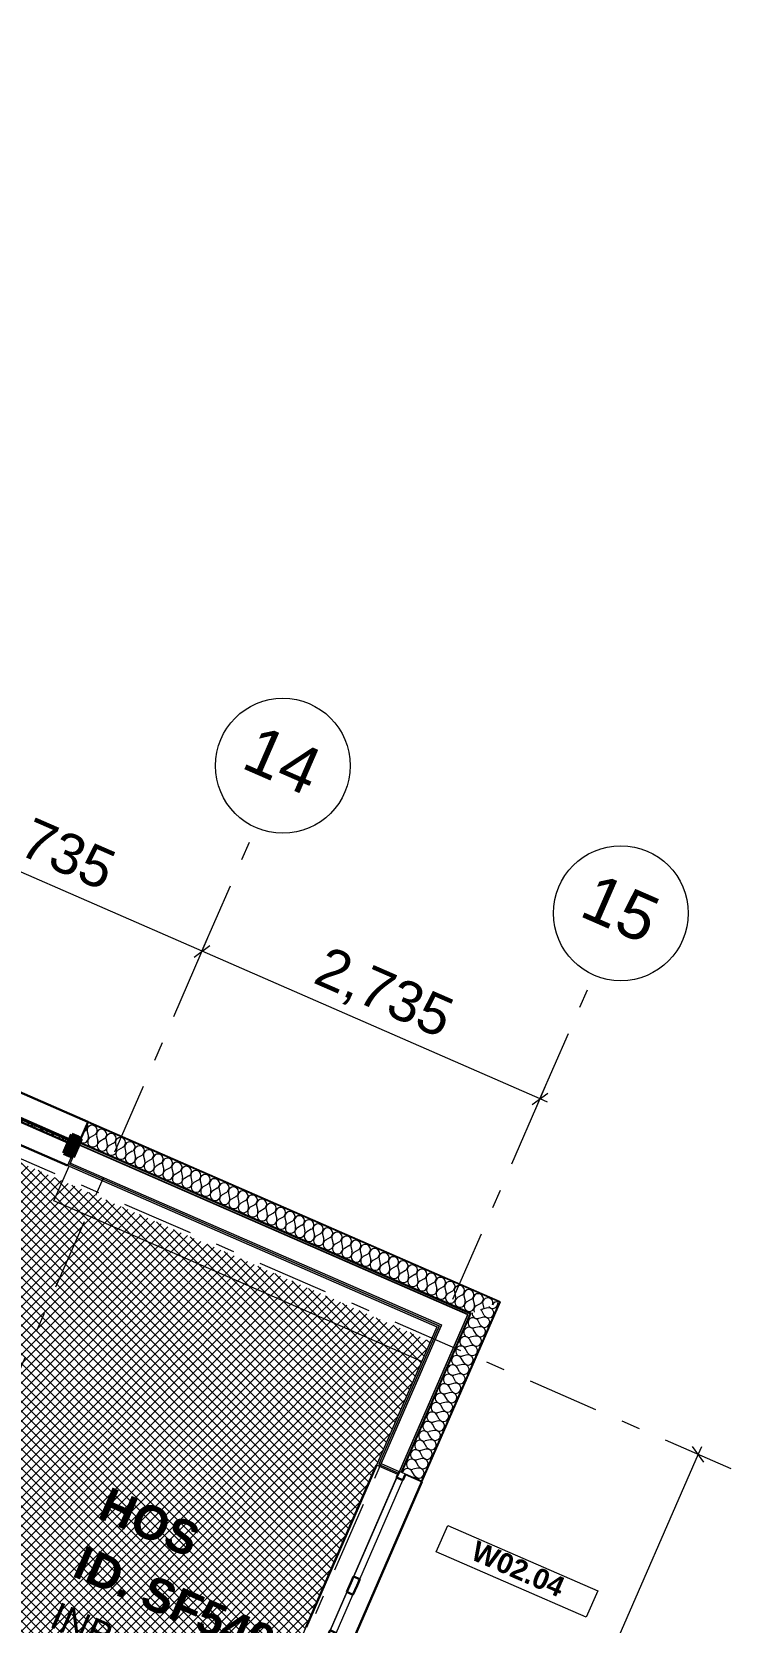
# Model space of a CAD drawing. Header units: millimetres. Extents: x -37281 to 954596, y -59787 to 956680.
# Drawn here: x 935619 to 940770, y -8810 to 2975 of the extents above; entities that cross this region are included whole.
import ezdxf
from ezdxf.enums import TextEntityAlignment as Align

# ---------------------------------------------------------------- set-up
doc = ezdxf.new("R2010")
doc.units = ezdxf.units.MM
doc.header["$MEASUREMENT"] = 0
doc.linetypes.add('Double Dashed', pattern=[1093.611073, 529.166651, -211.666656, 141.111112, -211.666656])
for name, color, linetype in [('A-15-MG_Structural_Grid', 7, 'Continuous'), ('New_A-15-MG_Structural_Grid', 7, 'Continuous'), ('New_A-25-M_Curtain_Wall', 7, 'Continuous'), ('New_A-25-M_Wall_Ext', 7, 'Continuous'), ('New_A-35-M_FFE-Zone', 7, 'Continuous'), ('New_A-95-D_Dim_Grid.Dim', 7, 'Continuous'), ('New_ArchiCAD Windows', 7, 'Continuous')]:
    doc.layers.add(name, color=color, linetype=linetype)
for name, color, linetype, lineweight, true_color in [('A-15-MG_Structural_Grid_Pen_No__163', 7, 'Continuous', 0, 0x750077), ('A-25-M_Wall_Int_Pen_No__102', 7, 'Continuous', 15, 0xcccccc), ('New_A-25-M_Curtain_Wall_Pen_No__144', 7, 'Continuous', 0, 0xc8c8c8), ('New_A-25-M_Curtain_Wall_Pen_No__165', 7, 'Continuous', 0, 0x006060), ('New_A-25-M_Curtain_Wall_Pen_No__27', 7, 'Continuous', 50, 0x2a2a2a), ('New_A-25-M_Curtain_Wall_Pen_No__43', 7, 'Continuous', 30, 0x444444), ('New_A-25-M_Wall_Ext_Pen_No__107', 7, 'Continuous', 15, 0xa6a6a6), ('New_A-25-M_Wall_Ext_Pen_No__147', 7, 'Continuous', 0, 0x606060), ('New_A-35-M_FFE-Zone_Pen_No__74', 7, 'Continuous', 20, 0x606060), ('New_A-95-M-SFS_Edge_Pen_No__252', 7, 'Continuous', 13, 0xe8e8e8), ('New_ArchiCAD Windows_Pen_No__23', 7, 'Continuous', 30, 0x2a2a2a), ('New_ArchiCAD Windows_Pen_No__43', 7, 'Continuous', 30, 0x444444)]:
    doc.layers.add(name, color=color, linetype=linetype, lineweight=lineweight, true_color=true_color)
for name, color, linetype, lineweight in [('New_A-15-MG_Structural_Grid_Pen_No__4', 7, 'Continuous', 20), ('New_A-25-M_Curtain_Wall_Pen_No__1', 7, 'Continuous', 13), ('New_A-25-M_Wall_Ext_Pen_No__1', 7, 'Continuous', 13), ('New_A-95-D_Dim_Grid.Dim_Pen_No__4', 7, 'Continuous', 20), ('New_A-95-P_Text_1_50_GA_Pen_No__1', 7, 'Continuous', 13), ('New_ArchiCAD Windows_Pen_No__1', 7, 'Continuous', 13), ('New_ArchiCAD Windows_Pen_No__83', 8, 'Continuous', 20), ('New_ArchiCAD Zone Stamps_Pen_No__9', 7, 'Continuous', 13)]:
    doc.layers.add(name, color=color, linetype=linetype, lineweight=lineweight)
doc.styles.add('GENERATED_STYLE_1', font='')
doc.styles.add('GENERATED_STYLE_2', font='')
doc.styles.add('GENERATED_STYLE_3', font='')
doc.styles.add('GENERATED_STYLE_4', font='')
doc.styles.get('GENERATED_STYLE_1').set_extended_font_data('Swis721 BT', bold=True)
doc.styles.get('GENERATED_STYLE_2').set_extended_font_data('Arial', bold=True)
doc.styles.get('GENERATED_STYLE_3').set_extended_font_data('Arial')
doc.styles.get('GENERATED_STYLE_4').set_extended_font_data('Swis721 BT')
doc.dimstyles.new('GENERATED_STYLE__4', dxfattribs={"dimtxt": 300, "dimasz": 95, "dimexe": 0.18, "dimexo": 0, "dimgap": 0.09, "dimtad": 1, "dimdec": 0, "dimzin": 0, "dimdsep": 46, "dimtxsty": 'GENERATED_STYLE_4', "dimblk": 'ARROWHEAD_2', "dimblk1": 'ARROWHEAD_2', "dimblk2": 'ARROWHEAD_2', "dimcen": 0.09, "dimclrd": 7, "dimclre": 7, "dimclrt": 7, "dimadec": 0, "dimazin": 0, "dimtfac": 1, "dimtdec": 4, "dimtmove": 0, "dimatfit": 3, "dimfxl": 1, "dimtolj": 1, "dimtzin": 0, "dimarcsym": 0})
pattern_1 = [(0, (864302.5, 0), (0, 173.2051), [0, -100]), (0, (864352.5, 86.6), (0, 173.2051), [0, -100])]

# ---------------------------------------------------------------- blocks, each defined once
blk = doc.blocks.new('HOS_INB 2218_41_1', base_point=(936597, -9173))
at = {"layer": 'New_A-35-M_FFE-Zone_Pen_No__74', "linetype": 'Continuous'}
for p, q in [((935076, -5074), (933497, -8697)), ((935896, -5431), (935076, -5074)), ((935784, -5688), (935896, -5431)), ((938512, -6878), (935784, -5688)), ((937044, -10244), (938512, -6878)), ((933497, -8697), (937044, -10244))]:
    blk.add_line(p, q, dxfattribs=at)
at = {"layer": 'New_ArchiCAD Zone Stamps_Pen_No__9'}
for tag, height, style, p in [('ROOM_NAME', 250, 'GENERATED_STYLE_2', (936197, -7803)), ('zoneNameLine2', 250, 'GENERATED_STYLE_2', (936009, -8235)), ('ROOM_NUMBER', 200, 'GENERATED_STYLE_3', (935820, -8655)), ('measuredAreaCode', 200, 'GENERATED_STYLE_3', (935663, -9016)), ('DUMMY_649', 200, 'GENERATED_STYLE_3', (935971, -9150)), ('DUMMY_650', 200, 'GENERATED_STYLE_3', (936460, -9363)), ('DUMMY_651', 133, 'GENERATED_STYLE_3', (936739, -9470))]:
    blk.add_attdef(tag, text='', height=height, rotation=336.4404, dxfattribs=dict(at, style=style)).set_placement(p, align=Align.TOP_LEFT)
blk = doc.blocks.new('Curtain Wall_26_1', base_point=(864302, 0))
at = {"layer": 'New_A-25-M_Curtain_Wall', "linetype": 'Continuous', "lineweight": 0, "true_color": 0x000000}
h = blk.add_hatch(dxfattribs=at)
h.set_pattern_fill('Batt_Insulation_0001', color=178, style=0, pattern_type=2)
h.set_pattern_definition([(60, (864302.5, 0), (-43.30127, 25), []), (120, (864302.5, 0), (43.30127, 25), [])])
h.paths.add_polyline_path([(935060, -4865), (935049, -4891), (935891, -5258), (935902, -5232)])
at = {"layer": 'New_A-25-M_Curtain_Wall_Pen_No__144', "linetype": 'Continuous'}
for points in [[(934120, -4413), (934059, -4552), (934105, -4572), (934165, -4433)], [(934188, -4443), (934143, -4423), (934082, -4562), (934128, -4582)], [(935076, -4830), (935030, -4810), (934970, -4948), (935015, -4968)], [(935963, -5217), (935917, -5197), (935857, -5335), (935903, -5355)], [(935985, -5227), (935939, -5207), (935879, -5345), (935925, -5365)]]:
    blk.add_hatch(color=256, dxfattribs=at).paths.add_polyline_path(points)
at = {"layer": 'New_A-25-M_Curtain_Wall_Pen_No__165', "linetype": 'Continuous', "lineweight": 0, "true_color": 0x001818}
for points in [[(934158, -4462), (934126, -4448), (934118, -4466), (934150, -4480)], [(935046, -4849), (934149, -4458), (934141, -4476), (935038, -4867)], [(935955, -5245), (935924, -5232), (935916, -5250), (935947, -5263)]]:
    blk.add_hatch(color=168, dxfattribs=at).paths.add_polyline_path(points)
at = {"layer": 'New_A-25-M_Curtain_Wall_Pen_No__1', "linetype": 'Continuous'}
for p, q in [((934126, -4448), (934118, -4466)), ((934118, -4466), (934150, -4480)), ((934158, -4462), (934126, -4448)), ((934149, -4458), (934141, -4476)), ((934141, -4476), (935038, -4867)), ((935046, -4849), (934149, -4458)), ((934150, -4480), (934158, -4462)), ((935038, -4867), (935046, -4849)), ((935924, -5232), (935916, -5250)), ((935916, -5250), (935947, -5263)), ((935955, -5245), (935924, -5232)), ((935947, -5263), (935955, -5245))]:
    blk.add_line(p, q, dxfattribs=at)
at = {"layer": 'New_A-25-M_Curtain_Wall_Pen_No__27', "linetype": 'Continuous'}
for p, q in [((934120, -4413), (934059, -4552)), ((934143, -4423), (934082, -4562)), ((934105, -4572), (934165, -4433)), ((934165, -4433), (934120, -4413)), ((934128, -4582), (934188, -4443)), ((934188, -4443), (934143, -4423)), ((934059, -4552), (934105, -4572)), ((934082, -4562), (934128, -4582)), ((935030, -4810), (934970, -4948)), ((935015, -4968), (935076, -4830)), ((935076, -4830), (935030, -4810)), ((934970, -4948), (935015, -4968)), ((935917, -5197), (935857, -5335)), ((935939, -5207), (935879, -5345)), ((935903, -5355), (935963, -5217)), ((935963, -5217), (935917, -5197)), ((935925, -5365), (935985, -5227)), ((935985, -5227), (935939, -5207)), ((935857, -5335), (935903, -5355)), ((935879, -5345), (935925, -5365))]:
    blk.add_line(p, q, dxfattribs=at)
at = {"layer": 'New_A-25-M_Curtain_Wall_Pen_No__43', "linetype": 'Continuous'}
for p, q in [((935049, -4891), (935891, -5258)), ((935902, -5232), (935060, -4865))]:
    blk.add_line(p, q, dxfattribs=at)
blk = doc.blocks.new('*X726', base_point=(864302, 0))
at = {"layer": 'New_A-25-M_Wall_Ext_Pen_No__107', "linetype": 'Continuous'}
for p, q in [((936016, -5168), (936008, -5173)), ((936030, -5175), (936039, -5212)), ((936086, -5199), (936053, -5218)), ((936100, -5205), (936109, -5242)), ((936156, -5229), (936123, -5248)), ((936170, -5235), (936179, -5273)), ((936226, -5260), (936193, -5279)), ((936240, -5266), (936249, -5303)), ((936296, -5290), (936262, -5309)), ((936310, -5296), (936318, -5333)), ((936365, -5321), (936332, -5340)), ((936379, -5327), (936388, -5364)), ((936435, -5351), (936402, -5370)), ((936449, -5357), (936458, -5394)), ((936505, -5382), (936472, -5400)), ((936519, -5388), (936528, -5425)), ((936575, -5412), (936542, -5431)), ((936589, -5418), (936598, -5455)), ((936645, -5443), (936612, -5461)), ((936659, -5449), (936668, -5486)), ((936715, -5473), (936682, -5492)), ((936729, -5479), (936737, -5516)), ((936785, -5503), (936751, -5522)), ((936798, -5510), (936807, -5547)), ((936854, -5534), (936821, -5553)), ((936868, -5540), (936877, -5577)), ((936924, -5564), (936891, -5583)), ((936938, -5570), (936947, -5608)), ((936994, -5595), (936961, -5614)), ((937008, -5601), (937017, -5638)), ((937064, -5625), (937031, -5644)), ((937078, -5631), (937087, -5668)), ((937134, -5656), (937101, -5675)), ((937148, -5662), (937156, -5699)), ((937204, -5686), (937170, -5705)), ((937218, -5692), (937226, -5729)), ((937273, -5717), (937240, -5735)), ((937287, -5723), (937296, -5760)), ((937343, -5747), (937310, -5766)), ((937357, -5753), (937366, -5790)), ((937413, -5778), (937380, -5796)), ((937427, -5784), (937436, -5821)), ((937483, -5808), (937450, -5827)), ((937497, -5814), (937506, -5851)), ((937553, -5838), (937520, -5857)), ((937567, -5845), (937575, -5882)), ((937623, -5869), (937589, -5888)), ((937637, -5875), (937645, -5912)), ((937692, -5899), (937659, -5918)), ((937706, -5905), (937715, -5943)), ((937762, -5930), (937729, -5949)), ((937776, -5936), (937785, -5973)), ((937832, -5960), (937799, -5979)), ((937846, -5966), (937855, -6003)), ((937902, -5991), (937869, -6010)), ((937916, -5997), (937925, -6034)), ((937972, -6021), (937939, -6040)), ((937986, -6027), (937995, -6064)), ((938042, -6052), (938008, -6070)), ((938056, -6058), (938064, -6095)), ((938111, -6082), (938078, -6101)), ((938125, -6088), (938134, -6125)), ((938181, -6113), (938148, -6131)), ((938195, -6119), (938204, -6156)), ((938251, -6143), (938218, -6162)), ((938265, -6149), (938274, -6186)), ((938321, -6173), (938288, -6192)), ((938335, -6180), (938344, -6217)), ((938391, -6204), (938358, -6223)), ((938405, -6210), (938414, -6247)), ((938461, -6234), (938428, -6253)), ((938475, -6240), (938483, -6277)), ((938530, -6265), (938497, -6284)), ((938544, -6271), (938553, -6308)), ((938600, -6295), (938567, -6314)), ((938614, -6301), (938623, -6338)), ((938670, -6326), (938637, -6344)), ((938684, -6332), (938693, -6369)), ((938740, -6356), (938707, -6375)), ((938754, -6362), (938763, -6399)), ((938810, -6387), (938777, -6405)), ((938824, -6393), (938833, -6430)), ((938880, -6417), (938847, -6436)), ((938894, -6423), (938902, -6460)), ((938950, -6448), (938916, -6466)), ((938964, -6454), (938971, -6485))]:
    blk.add_line(p, q, dxfattribs=at)
for centre, start, end in [((935997, -5135), 299.5705, 25.3469), ((936067, -5166), 299.5705, 193.3103), ((936137, -5196), 299.5705, 193.3103), ((936002, -5220), 226.3983, 246.4404), ((936002, -5220), 246.4404, 13.3103), ((936072, -5251), 119.5705, 246.4404), ((936072, -5251), 246.4404, 13.3103), ((936142, -5281), 119.5705, 246.4404), ((936142, -5281), 246.4404, 13.3103), ((936207, -5227), 299.5705, 193.3103), ((936211, -5312), 119.5705, 246.4404), ((936211, -5312), 246.4404, 13.3103), ((936277, -5257), 299.5705, 193.3103), ((936347, -5288), 299.5705, 193.3103), ((936417, -5318), 299.5705, 193.3103), ((936281, -5342), 119.5705, 246.4404), ((936281, -5342), 246.4404, 13.3103), ((936351, -5373), 119.5705, 246.4404), ((936351, -5373), 246.4404, 13.3103), ((936421, -5403), 119.5705, 246.4404), ((936421, -5403), 246.4404, 13.3103), ((936486, -5348), 299.5705, 193.3103), ((936491, -5434), 119.5705, 246.4404), ((936556, -5379), 299.5705, 193.3103), ((936626, -5409), 299.5705, 193.3103), ((936696, -5440), 299.5705, 193.3103), ((936491, -5434), 246.4404, 13.3103), ((936561, -5464), 119.5705, 246.4404), ((936561, -5464), 246.4404, 13.3103), ((936630, -5494), 119.5705, 246.4404), ((936630, -5494), 246.4404, 13.3103), ((936700, -5525), 119.5705, 246.4404), ((936700, -5525), 246.4404, 13.3103), ((936766, -5470), 299.5705, 193.3103), ((936770, -5555), 119.5705, 246.4404), ((936836, -5501), 299.5705, 193.3103), ((936905, -5531), 299.5705, 193.3103), ((936975, -5562), 299.5705, 193.3103), ((936770, -5555), 246.4404, 13.3103), ((936840, -5586), 119.5705, 246.4404), ((936840, -5586), 246.4404, 13.3103), ((936910, -5616), 119.5705, 246.4404), ((936910, -5616), 246.4404, 13.3103), ((936980, -5647), 119.5705, 246.4404), ((936980, -5647), 246.4404, 13.3103), ((937045, -5592), 299.5705, 193.3103), ((937050, -5677), 119.5705, 246.4404), ((937115, -5623), 299.5705, 193.3103), ((937185, -5653), 299.5705, 193.3103), ((937255, -5683), 299.5705, 193.3103), ((937050, -5677), 246.4404, 13.3103), ((937119, -5708), 119.5705, 246.4404), ((937119, -5708), 246.4404, 13.3103), ((937189, -5738), 119.5705, 246.4404), ((937189, -5738), 246.4404, 13.3103), ((937259, -5769), 119.5705, 246.4404), ((937259, -5769), 246.4404, 13.3103), ((937324, -5714), 299.5705, 193.3103), ((937329, -5799), 119.5705, 246.4404), ((937394, -5744), 299.5705, 193.3103), ((937464, -5775), 299.5705, 193.3103), ((937534, -5805), 299.5705, 193.3103), ((937329, -5799), 246.4404, 13.3103), ((937399, -5829), 119.5705, 246.4404), ((937399, -5829), 246.4404, 13.3103), ((937469, -5860), 119.5705, 246.4404), ((937469, -5860), 246.4404, 13.3103), ((937538, -5890), 119.5705, 246.4404), ((937538, -5890), 246.4404, 13.3103), ((937604, -5836), 299.5705, 193.3103), ((937608, -5921), 119.5705, 246.4404), ((937674, -5866), 299.5705, 193.3103), ((937743, -5897), 299.5705, 193.3103), ((937813, -5927), 299.5705, 193.3103), ((937608, -5921), 246.4404, 13.3103), ((937678, -5951), 119.5705, 246.4404), ((937678, -5951), 246.4404, 13.3103), ((937748, -5982), 119.5705, 246.4404), ((937748, -5982), 246.4404, 13.3103), ((937818, -6012), 119.5705, 246.4404), ((937818, -6012), 246.4404, 13.3103), ((937883, -5958), 299.5705, 193.3103), ((937888, -6043), 119.5705, 246.4404), ((937953, -5988), 299.5705, 193.3103), ((938023, -6018), 299.5705, 193.3103), ((937888, -6043), 246.4404, 13.3103), ((937957, -6073), 119.5705, 246.4404), ((937957, -6073), 246.4404, 13.3103), ((938027, -6104), 119.5705, 246.4404), ((938027, -6104), 246.4404, 13.3103), ((938093, -6049), 299.5705, 193.3103), ((938097, -6134), 119.5705, 246.4404), ((938097, -6134), 246.4404, 13.3103), ((938162, -6079), 299.5705, 193.3103), ((938232, -6110), 299.5705, 193.3103), ((938302, -6140), 299.5705, 193.3103), ((938167, -6164), 119.5705, 246.4404), ((938167, -6164), 246.4404, 13.3103), ((938237, -6195), 119.5705, 246.4404), ((938237, -6195), 246.4404, 13.3103), ((938307, -6225), 119.5705, 246.4404), ((938307, -6225), 246.4404, 13.3103), ((938372, -6171), 299.5705, 193.3103), ((938376, -6256), 119.5705, 246.4404), ((938442, -6201), 299.5705, 193.3103), ((938512, -6232), 299.5705, 193.3103), ((938582, -6262), 299.5705, 193.3103), ((938376, -6256), 246.4404, 13.3103), ((938446, -6286), 119.5705, 246.4404), ((938446, -6286), 246.4404, 13.3103), ((938516, -6317), 119.5705, 246.4404), ((938516, -6317), 246.4404, 13.3103), ((938586, -6347), 119.5705, 246.4404), ((938586, -6347), 246.4404, 13.3103), ((938651, -6293), 299.5705, 193.3103), ((938656, -6378), 119.5705, 246.4404), ((938721, -6323), 299.5705, 193.3103), ((938791, -6353), 299.5705, 193.3103), ((938861, -6384), 299.5705, 193.3103), ((938656, -6378), 246.4404, 13.3103), ((938726, -6408), 119.5705, 246.4404), ((938726, -6408), 246.4404, 13.3103), ((938796, -6439), 119.5705, 246.4404), ((938796, -6439), 246.4404, 13.3103), ((938865, -6469), 119.5705, 246.4404), ((938865, -6469), 246.4404, 13.3103), ((938931, -6414), 299.5705, 193.3103), ((938935, -6499), 119.5705, 200.2141), ((939001, -6445), 338.1494, 193.3103), ((939070, -6475), 68.202, 154.6788)]:
    blk.add_arc(centre, 38.1, start, end, dxfattribs=at)
blk = doc.blocks.new('Rectangular Window Opening 19_4')
at = {"layer": 'New_ArchiCAD Windows_Pen_No__23', "linetype": 'Continuous'}
for p, q in [((-1005, 192), (1005, 192)), ((-1013, -166), (1013, -166))]:
    blk.add_line(p, q, dxfattribs=at)
blk = doc.blocks.new('Wall_226_1', base_point=(919637, 2049))
at = {"layer": 'New_A-25-M_Wall_Ext', "linetype": 'Continuous', "lineweight": 0, "true_color": 0x000000}
h = blk.add_hatch(dxfattribs=at)
h.set_pattern_fill('Plaster_0001', color=178, style=0, pattern_type=2)
h.set_pattern_definition(pattern_1)
h.paths.add_polyline_path([(936039, -5103), (936035, -5101), (935968, -5254), (935972, -5255), (936037, -5107)])
h = blk.add_hatch(dxfattribs=at)
h.set_pattern_fill('Plaster_0001', color=178, style=0, pattern_type=2)
h.set_pattern_definition(pattern_1)
h.paths.add_polyline_path([(936039, -5103), (936037, -5107), (939090, -6438), (939096, -6436)])
at = {"layer": 'New_A-25-M_Wall_Ext_Pen_No__107', "linetype": 'Continuous'}
for points in [[(935884, -5426), (935896, -5431), (935901, -5419), (935972, -5255), (935961, -5250)], [(935896, -5431), (938624, -6621), (938641, -6614), (935901, -5419)], [(935901, -5419), (938641, -6614), (938658, -6607), (935906, -5408)]]:
    blk.add_hatch(color=256, dxfattribs=at).paths.add_polyline_path(points)
at = {"layer": 'New_A-25-M_Wall_Ext_Pen_No__147', "linetype": 'Continuous'}
blk.add_hatch(color=256, dxfattribs=at).paths.add_polyline_path([(935966, -5270), (938855, -6530), (938871, -6524), (935971, -5259)])
at = {"layer": 'New_A-25-M_Wall_Ext_Pen_No__1', "linetype": 'Continuous'}
for p, q in [((935968, -5254), (936035, -5101)), ((936037, -5107), (935972, -5255)), ((936039, -5103), (936035, -5101)), ((939090, -6438), (936037, -5107)), ((935961, -5250), (935884, -5426)), ((935901, -5419), (935972, -5255)), ((935972, -5255), (935961, -5250)), ((938855, -6530), (935966, -5270)), ((935972, -5255), (935968, -5254)), ((938871, -6524), (935971, -5259)), ((938879, -6521), (935973, -5254)), ((935901, -5419), (938641, -6614)), ((935906, -5408), (938658, -6607)), ((935896, -5431), (935884, -5426))]:
    blk.add_line(p, q, dxfattribs=at)
at = {"layer": 'New_A-25-M_Wall_Ext_Pen_No__1', "linetype": 'Continuous', "flags": 128}
for points in [[(939096, -6436), (936039, -5103)], [(935896, -5431), (938624, -6621)]]:
    blk.add_lwpolyline(points, dxfattribs=at)
at = {"layer": 'New_A-25-M_Wall_Ext', "color": 250, "lineweight": 50, "true_color": 0x2a2a2a}
blk.add_blockref('*X726', (864302, 0), dxfattribs=at)
at = {"layer": 'New_ArchiCAD Windows', "color": 251, "linetype": 'Continuous', "lineweight": 20, "true_color": 0x606060, "zscale": 1000, "rotation": 156.4404080876166}
blk.add_blockref('Rectangular Window Opening 19_4', (935040, -4849), dxfattribs=at)
blk = doc.blocks.new('*X744', base_point=(864302, 0))
at = {"layer": 'New_A-25-M_Wall_Ext_Pen_No__107', "linetype": 'Continuous'}
for p, q in [((939000, -6481), (938963, -6490)), ((939021, -6482), (939000, -6481)), ((939009, -6470), (939021, -6482)), ((939021, -6482), (939041, -6486)), ((939038, -6494), (939021, -6482)), ((939041, -6486), (939061, -6479)), ((939061, -6479), (939074, -6463)), ((939074, -6463), (939077, -6443)), ((938859, -6577), (938856, -6587)), ((938856, -6587), (938856, -6598)), ((938856, -6598), (938859, -6608)), ((938864, -6568), (938859, -6577)), ((938872, -6561), (938864, -6568)), ((938881, -6556), (938872, -6561)), ((938891, -6554), (938881, -6556)), ((938886, -6518), (938886, -6528)), ((938886, -6528), (938889, -6538)), ((938889, -6538), (938895, -6547)), ((938902, -6555), (938891, -6554)), ((938895, -6547), (938902, -6554)), ((938902, -6554), (938912, -6559)), ((938912, -6559), (938902, -6555)), ((938920, -6565), (938912, -6559)), ((938912, -6559), (938922, -6560)), ((938927, -6573), (938920, -6565)), ((938922, -6560), (938933, -6560)), ((938945, -6607), (938927, -6573)), ((938970, -6551), (938933, -6560)), ((938951, -6495), (938948, -6493)), ((938957, -6504), (938951, -6495)), ((938956, -6490), (938963, -6490)), ((938976, -6537), (938957, -6504)), ((938991, -6552), (938970, -6551)), ((938976, -6537), (938991, -6551)), ((938991, -6551), (939011, -6556)), ((939008, -6563), (938991, -6552)), ((939016, -6582), (939008, -6563)), ((939011, -6556), (939031, -6549)), ((939013, -6603), (939016, -6582)), ((939031, -6549), (939044, -6533)), ((939047, -6513), (939038, -6494)), ((939044, -6533), (939047, -6513)), ((938798, -6717), (938795, -6727)), ((938803, -6708), (938798, -6717)), ((938811, -6701), (938803, -6708)), ((938820, -6696), (938811, -6701)), ((938831, -6694), (938820, -6696)), ((938828, -6647), (938825, -6657)), ((938825, -6657), (938825, -6668)), ((938825, -6668), (938828, -6678)), ((938834, -6638), (938828, -6647)), ((938828, -6678), (938834, -6687)), ((938841, -6695), (938831, -6694)), ((938841, -6631), (938834, -6638)), ((938834, -6687), (938842, -6694)), ((938851, -6626), (938841, -6631)), ((938851, -6699), (938841, -6695)), ((938842, -6694), (938851, -6698)), ((938861, -6624), (938851, -6626)), ((938851, -6698), (938861, -6700)), ((938859, -6705), (938851, -6699)), ((938859, -6608), (938864, -6617)), ((938866, -6713), (938859, -6705)), ((938871, -6625), (938861, -6624)), ((938861, -6700), (938872, -6699)), ((938864, -6617), (938872, -6624)), ((938884, -6746), (938866, -6713)), ((938881, -6629), (938871, -6625)), ((938872, -6624), (938881, -6628)), ((938909, -6690), (938872, -6699)), ((938881, -6628), (938892, -6630)), ((938890, -6635), (938881, -6629)), ((938896, -6643), (938890, -6635)), ((938892, -6630), (938902, -6629)), ((938915, -6676), (938896, -6643)), ((938939, -6621), (938902, -6629)), ((938930, -6691), (938909, -6690)), ((938915, -6676), (938930, -6691)), ((938930, -6691), (938950, -6696)), ((938947, -6703), (938930, -6691)), ((938960, -6621), (938939, -6621)), ((938945, -6607), (938960, -6621)), ((938955, -6722), (938947, -6703)), ((938950, -6696), (938970, -6689)), ((938960, -6621), (938981, -6626)), ((938977, -6633), (938960, -6621)), ((938970, -6689), (938983, -6673)), ((938986, -6652), (938977, -6633)), ((938981, -6626), (939000, -6619)), ((938983, -6673), (938986, -6652)), ((939000, -6619), (939013, -6603)), ((938770, -6834), (938759, -6836)), ((938767, -6787), (938764, -6797)), ((938764, -6797), (938764, -6807)), ((938764, -6807), (938767, -6817)), ((938773, -6778), (938767, -6787)), ((938767, -6817), (938773, -6826)), ((938780, -6834), (938770, -6834)), ((938780, -6770), (938773, -6778)), ((938773, -6826), (938781, -6833)), ((938790, -6766), (938780, -6770)), ((938790, -6838), (938780, -6834)), ((938781, -6833), (938790, -6838)), ((938800, -6764), (938790, -6766)), ((938795, -6727), (938795, -6737)), ((938795, -6737), (938798, -6747)), ((938798, -6747), (938803, -6756)), ((938811, -6765), (938800, -6764)), ((938803, -6756), (938811, -6763)), ((938811, -6763), (938821, -6768)), ((938820, -6768), (938811, -6765)), ((938848, -6830), (938811, -6839)), ((938829, -6775), (938820, -6768)), ((938821, -6768), (938831, -6770)), ((938835, -6783), (938829, -6775)), ((938831, -6770), (938841, -6769)), ((938854, -6816), (938835, -6783)), ((938878, -6760), (938841, -6769)), ((938869, -6831), (938848, -6830)), ((938854, -6816), (938869, -6831)), ((938869, -6831), (938889, -6835)), ((938886, -6843), (938869, -6831)), ((938899, -6761), (938878, -6760)), ((938884, -6746), (938899, -6761)), ((938889, -6835), (938909, -6829)), ((938899, -6761), (938920, -6766)), ((938916, -6773), (938899, -6761)), ((938909, -6829), (938922, -6813)), ((938925, -6792), (938916, -6773)), ((938920, -6766), (938939, -6759)), ((938922, -6813), (938925, -6792)), ((938939, -6759), (938953, -6743)), ((938953, -6743), (938955, -6722)), ((938706, -6926), (938703, -6936)), ((938703, -6936), (938703, -6947)), ((938703, -6947), (938706, -6957)), ((938712, -6917), (938706, -6926)), ((938719, -6910), (938712, -6917)), ((938729, -6905), (938719, -6910)), ((938739, -6903), (938729, -6905)), ((938737, -6856), (938734, -6867)), ((938734, -6867), (938734, -6877)), ((938734, -6877), (938737, -6887)), ((938742, -6847), (938737, -6856)), ((938737, -6887), (938742, -6896)), ((938750, -6904), (938739, -6903)), ((938750, -6840), (938742, -6847)), ((938742, -6896), (938750, -6903)), ((938759, -6836), (938750, -6840)), ((938750, -6903), (938760, -6908)), ((938759, -6908), (938750, -6904)), ((938768, -6914), (938759, -6908)), ((938760, -6908), (938770, -6910)), ((938774, -6923), (938768, -6914)), ((938770, -6910), (938780, -6909)), ((938793, -6956), (938774, -6923)), ((938817, -6900), (938780, -6909)), ((938798, -6844), (938790, -6838)), ((938790, -6838), (938800, -6840)), ((938805, -6853), (938798, -6844)), ((938800, -6840), (938811, -6839)), ((938824, -6886), (938805, -6853)), ((938838, -6901), (938817, -6900)), ((938824, -6886), (938838, -6901)), ((938838, -6901), (938859, -6905)), ((938855, -6913), (938838, -6901)), ((938848, -6968), (938861, -6952)), ((938864, -6932), (938855, -6913)), ((938859, -6905), (938878, -6898)), ((938861, -6952), (938864, -6932)), ((938878, -6898), (938892, -6882)), ((938894, -6862), (938886, -6843)), ((938892, -6882), (938894, -6862)), ((938645, -7066), (938643, -7076)), ((938651, -7057), (938645, -7066)), ((938659, -7050), (938651, -7057)), ((938668, -7045), (938659, -7050)), ((938678, -7043), (938668, -7045)), ((938676, -6996), (938673, -7006)), ((938673, -7006), (938673, -7017)), ((938673, -7017), (938676, -7027)), ((938681, -6987), (938676, -6996)), ((938676, -7027), (938682, -7036)), ((938689, -7044), (938678, -7043)), ((938689, -6980), (938681, -6987)), ((938682, -7036), (938689, -7043)), ((938698, -6975), (938689, -6980)), ((938689, -7043), (938699, -7047)), ((938699, -7048), (938689, -7044)), ((938709, -6973), (938698, -6975)), ((938699, -7047), (938709, -7049)), ((938707, -7054), (938699, -7048)), ((938706, -6957), (938712, -6966)), ((938713, -7062), (938707, -7054)), ((938719, -6974), (938709, -6973)), ((938709, -7049), (938720, -7048)), ((938712, -6966), (938720, -6973)), ((938732, -7095), (938713, -7062)), ((938729, -6978), (938719, -6974)), ((938720, -6973), (938729, -6978)), ((938757, -7040), (938720, -7048)), ((938737, -6984), (938729, -6978)), ((938729, -6978), (938740, -6980)), ((938744, -6993), (938737, -6984)), ((938740, -6980), (938750, -6979)), ((938763, -7026), (938744, -6993)), ((938787, -6970), (938750, -6979)), ((938777, -7041), (938757, -7040)), ((938763, -7026), (938778, -7040)), ((938795, -7052), (938777, -7041)), ((938778, -7040), (938798, -7045)), ((938808, -6971), (938787, -6970)), ((938793, -6956), (938808, -6970)), ((938803, -7071), (938795, -7052)), ((938798, -7045), (938818, -7038)), ((938808, -6970), (938828, -6975)), ((938825, -6982), (938808, -6971)), ((938818, -7038), (938831, -7022)), ((938834, -7001), (938825, -6982)), ((938828, -6975), (938848, -6968)), ((938831, -7022), (938834, -7001)), ((938607, -7185), (938598, -7190)), ((938617, -7183), (938607, -7185)), ((938615, -7136), (938612, -7146)), ((938612, -7146), (938612, -7156)), ((938612, -7156), (938615, -7166)), ((938620, -7127), (938615, -7136)), ((938615, -7166), (938621, -7175)), ((938628, -7184), (938617, -7183)), ((938628, -7120), (938620, -7127)), ((938621, -7175), (938628, -7182)), ((938638, -7115), (938628, -7120)), ((938628, -7182), (938638, -7187)), ((938638, -7187), (938628, -7184)), ((938648, -7113), (938638, -7115)), ((938646, -7194), (938638, -7187)), ((938638, -7187), (938648, -7189)), ((938643, -7076), (938643, -7087)), ((938643, -7087), (938645, -7097)), ((938645, -7097), (938651, -7106)), ((938658, -7114), (938648, -7113)), ((938648, -7189), (938659, -7188)), ((938651, -7106), (938659, -7113)), ((938668, -7118), (938658, -7114)), ((938659, -7113), (938668, -7117)), ((938696, -7179), (938659, -7188)), ((938668, -7117), (938679, -7119)), ((938677, -7124), (938668, -7118)), ((938683, -7132), (938677, -7124)), ((938679, -7119), (938689, -7118)), ((938702, -7165), (938683, -7132)), ((938726, -7109), (938689, -7118)), ((938716, -7180), (938696, -7179)), ((938702, -7165), (938717, -7180)), ((938734, -7192), (938716, -7180)), ((938717, -7180), (938737, -7185)), ((938747, -7110), (938726, -7109)), ((938732, -7095), (938747, -7110)), ((938737, -7185), (938757, -7178)), ((938747, -7110), (938767, -7115)), ((938764, -7122), (938747, -7110)), ((938757, -7178), (938770, -7162)), ((938773, -7141), (938764, -7122)), ((938767, -7115), (938787, -7108)), ((938770, -7162), (938773, -7141)), ((938787, -7108), (938800, -7092)), ((938800, -7092), (938803, -7071)), ((938554, -7275), (938551, -7286)), ((938551, -7286), (938551, -7296)), ((938551, -7296), (938554, -7306)), ((938559, -7266), (938554, -7275)), ((938554, -7306), (938560, -7315)), ((938567, -7259), (938559, -7266)), ((938577, -7255), (938567, -7259)), ((938587, -7253), (938577, -7255)), ((938584, -7206), (938582, -7216)), ((938582, -7216), (938582, -7226)), ((938582, -7226), (938585, -7236)), ((938590, -7197), (938584, -7206)), ((938585, -7236), (938590, -7245)), ((938597, -7254), (938587, -7253)), ((938598, -7190), (938590, -7197)), ((938590, -7245), (938598, -7252)), ((938607, -7257), (938597, -7254)), ((938598, -7252), (938607, -7257)), ((938616, -7264), (938607, -7257)), ((938607, -7257), (938618, -7259)), ((938622, -7272), (938616, -7264)), ((938618, -7259), (938628, -7258)), ((938641, -7305), (938622, -7272)), ((938665, -7249), (938628, -7258)), ((938641, -7305), (938656, -7320)), ((938653, -7202), (938646, -7194)), ((938671, -7235), (938653, -7202)), ((938686, -7250), (938665, -7249)), ((938671, -7235), (938686, -7250)), ((938686, -7250), (938706, -7254)), ((938703, -7262), (938686, -7250)), ((938696, -7318), (938709, -7301)), ((938712, -7281), (938703, -7262)), ((938706, -7254), (938726, -7248)), ((938709, -7301), (938712, -7281)), ((938726, -7248), (938739, -7232)), ((938742, -7211), (938734, -7192)), ((938739, -7232), (938742, -7211)), ((938493, -7415), (938490, -7425)), ((938499, -7406), (938493, -7415)), ((938506, -7399), (938499, -7406)), ((938516, -7394), (938506, -7399)), ((938526, -7392), (938516, -7394)), ((938524, -7345), (938521, -7355)), ((938521, -7355), (938521, -7366)), ((938521, -7366), (938524, -7376)), ((938529, -7336), (938524, -7345)), ((938524, -7376), (938529, -7385)), ((938536, -7393), (938526, -7392)), ((938537, -7329), (938529, -7336)), ((938529, -7385), (938537, -7392)), ((938546, -7397), (938536, -7393)), ((938546, -7324), (938537, -7329)), ((938537, -7392), (938546, -7397)), ((938556, -7322), (938546, -7324)), ((938555, -7403), (938546, -7397)), ((938546, -7397), (938557, -7399)), ((938561, -7412), (938555, -7403)), ((938567, -7323), (938556, -7322)), ((938557, -7399), (938567, -7398)), ((938560, -7315), (938567, -7322)), ((938580, -7445), (938561, -7412)), ((938567, -7322), (938577, -7327)), ((938577, -7327), (938567, -7323)), ((938604, -7389), (938567, -7398)), ((938585, -7333), (938577, -7327)), ((938577, -7327), (938587, -7329)), ((938592, -7342), (938585, -7333)), ((938587, -7329), (938598, -7328)), ((938610, -7375), (938592, -7342)), ((938635, -7319), (938598, -7328)), ((938625, -7390), (938604, -7389)), ((938610, -7375), (938625, -7389)), ((938625, -7389), (938646, -7394)), ((938642, -7401), (938625, -7390)), ((938656, -7320), (938635, -7319)), ((938651, -7420), (938642, -7401)), ((938646, -7394), (938665, -7387)), ((938648, -7441), (938651, -7420)), ((938656, -7320), (938676, -7324)), ((938673, -7332), (938656, -7320)), ((938665, -7387), (938678, -7371)), ((938681, -7351), (938673, -7332)), ((938676, -7324), (938696, -7318)), ((938678, -7371), (938681, -7351)), ((938445, -7539), (938438, -7546)), ((938455, -7534), (938445, -7539)), ((938465, -7532), (938455, -7534)), ((938463, -7485), (938460, -7495)), ((938460, -7495), (938460, -7506)), ((938460, -7506), (938463, -7516)), ((938468, -7476), (938463, -7485)), ((938463, -7516), (938468, -7525)), ((938476, -7533), (938465, -7532)), ((938476, -7469), (938468, -7476)), ((938468, -7525), (938476, -7532)), ((938485, -7464), (938476, -7469)), ((938476, -7532), (938486, -7536)), ((938485, -7537), (938476, -7533)), ((938496, -7462), (938485, -7464)), ((938494, -7543), (938485, -7537)), ((938486, -7536), (938496, -7538)), ((938490, -7425), (938490, -7436)), ((938490, -7436), (938493, -7446)), ((938493, -7446), (938499, -7455)), ((938506, -7463), (938496, -7462)), ((938496, -7538), (938506, -7537)), ((938499, -7455), (938507, -7462)), ((938516, -7467), (938506, -7463)), ((938543, -7528), (938506, -7537)), ((938507, -7462), (938516, -7466)), ((938516, -7466), (938526, -7468)), ((938524, -7473), (938516, -7467)), ((938531, -7481), (938524, -7473)), ((938526, -7468), (938537, -7467)), ((938550, -7515), (938531, -7481)), ((938574, -7459), (938537, -7467)), ((938564, -7529), (938543, -7528)), ((938550, -7515), (938564, -7529)), ((938564, -7529), (938585, -7534)), ((938581, -7541), (938564, -7529)), ((938595, -7460), (938574, -7459)), ((938580, -7445), (938595, -7459)), ((938590, -7560), (938581, -7541)), ((938585, -7534), (938604, -7527)), ((938595, -7459), (938615, -7464)), ((938612, -7471), (938595, -7460)), ((938604, -7527), (938618, -7511)), ((938620, -7490), (938612, -7471)), ((938615, -7464), (938635, -7457)), ((938618, -7511), (938620, -7490)), ((938635, -7457), (938648, -7441)), ((938402, -7625), (938399, -7635)), ((938399, -7635), (938399, -7645)), ((938399, -7645), (938402, -7655)), ((938407, -7616), (938402, -7625)), ((938402, -7655), (938407, -7664)), ((938415, -7609), (938407, -7616)), ((938424, -7604), (938415, -7609)), ((938435, -7602), (938424, -7604)), ((938432, -7555), (938429, -7565)), ((938429, -7565), (938429, -7575)), ((938429, -7575), (938432, -7586)), ((938438, -7546), (938432, -7555)), ((938432, -7586), (938438, -7594)), ((938445, -7603), (938435, -7602)), ((938438, -7594), (938446, -7602)), ((938455, -7606), (938445, -7603)), ((938446, -7602), (938455, -7606)), ((938463, -7613), (938455, -7606)), ((938455, -7606), (938465, -7608)), ((938470, -7621), (938463, -7613)), ((938465, -7608), (938476, -7607)), ((938489, -7654), (938470, -7621)), ((938513, -7598), (938476, -7607)), ((938489, -7654), (938503, -7669)), ((938500, -7551), (938494, -7543)), ((938519, -7584), (938500, -7551)), ((938534, -7599), (938513, -7598)), ((938519, -7584), (938534, -7599)), ((938534, -7599), (938554, -7604)), ((938551, -7611), (938534, -7599)), ((938543, -7667), (938557, -7651)), ((938559, -7630), (938551, -7611)), ((938554, -7604), (938574, -7597)), ((938557, -7651), (938559, -7630)), ((938574, -7597), (938587, -7581)), ((938587, -7581), (938590, -7560)), ((938371, -7694), (938369, -7703)), ((938377, -7686), (938371, -7694)), ((938385, -7678), (938377, -7686)), ((938394, -7674), (938385, -7678)), ((938404, -7672), (938394, -7674)), ((938415, -7673), (938404, -7672)), ((938407, -7664), (938415, -7671)), ((938415, -7671), (938425, -7676)), ((938425, -7676), (938415, -7673)), ((938433, -7683), (938425, -7676)), ((938425, -7676), (938435, -7678)), ((938439, -7691), (938433, -7683)), ((938435, -7678), (938445, -7677)), ((938458, -7724), (938439, -7691)), ((938483, -7668), (938445, -7677)), ((938452, -7738), (938450, -7738)), ((938473, -7739), (938452, -7738)), ((938458, -7724), (938473, -7739)), ((938473, -7739), (938493, -7743)), ((938490, -7751), (938473, -7739)), ((938503, -7669), (938483, -7668)), ((938493, -7757), (938490, -7751)), ((938493, -7743), (938513, -7737)), ((938503, -7669), (938524, -7673)), ((938521, -7681), (938503, -7669)), ((938513, -7737), (938526, -7720)), ((938529, -7700), (938521, -7681)), ((938524, -7673), (938543, -7667)), ((938526, -7720), (938529, -7700))]:
    blk.add_line(p, q, dxfattribs=at)
blk = doc.blocks.new('Double Window 19_2')
at = {"layer": 'New_ArchiCAD Windows_Pen_No__1', "linetype": 'Continuous'}
for p, q in [((-680, 0), (-680, -29.5)), ((680, 0), (680, -29.5)), ((-680, -29.5), (-680, -35.5)), ((-680, -35.5), (-680, -47.5)), ((-680, -47.5), (-680, -50)), ((680, -29.5), (680, -35.5)), ((680, -35.5), (680, -47.5)), ((680, -47.5), (680, -50))]:
    blk.add_line(p, q, dxfattribs=at)
at = {"layer": 'New_ArchiCAD Windows_Pen_No__23', "linetype": 'Continuous'}
for p, q in [((-675.5, 135), (675.5, 135)), ((-654, -223.5), (654, -223.5))]:
    blk.add_line(p, q, dxfattribs=at)
at = {"layer": 'New_ArchiCAD Windows_Pen_No__43', "linetype": 'Continuous'}
for p, q in [((-680, 0), (-605, 0)), ((-605, 0), (-605, -50)), ((-295, -50), (-295, 0)), ((-295, 0), (-220, 0)), ((-220, 0), (-170, 0)), ((-170, 0), (-170, -50)), ((630, -50), (630, 0)), ((630, 0), (680, 0)), ((-605, -50), (-680, -50)), ((-220, -50), (-295, -50)), ((-170, -50), (-220, -50)), ((680, -50), (630, -50))]:
    blk.add_line(p, q, dxfattribs=at)
at = {"layer": 'New_ArchiCAD Windows_Pen_No__83', "linetype": 'Continuous'}
for p, q in [((-605, 0), (-295, 0)), ((-170, 0), (630, 0)), ((-295, -50), (-605, -50)), ((630, -50), (-170, -50))]:
    blk.add_line(p, q, dxfattribs=at)
blk = doc.blocks.new('Wall_228_1', base_point=(931740, -23305))
at = {"layer": 'New_A-25-M_Wall_Ext', "linetype": 'Continuous', "lineweight": 0, "true_color": 0x000000}
h = blk.add_hatch(dxfattribs=at)
h.set_pattern_fill('Plaster_0001', color=178, style=0, pattern_type=2)
h.set_pattern_definition(pattern_1)
h.paths.add_polyline_path([(938511, -7765), (938515, -7767), (939096, -6436), (939090, -6438)])
h = blk.add_hatch(dxfattribs=at)
h.set_pattern_fill('Plaster_0001', color=178, style=0, pattern_type=2)
h.set_pattern_definition(pattern_1)
h.paths.add_polyline_path([(938515, -7767), (938511, -7765), (938391, -7713), (938389, -7717), (938513, -7771)])
at = {"layer": 'New_A-25-M_Wall_Ext_Pen_No__107', "linetype": 'Continuous'}
for points in [[(938186, -7624), (938198, -7629), (938641, -6614), (938624, -6621)], [(938641, -6614), (938198, -7629), (938210, -7634), (938658, -6607)], [(938176, -7647), (938335, -7717), (938340, -7705), (938193, -7641), (938198, -7629), (938186, -7624)], [(938193, -7641), (938340, -7705), (938345, -7693), (938210, -7634), (938198, -7629)]]:
    blk.add_hatch(color=256, dxfattribs=at).paths.add_polyline_path(points)
at = {"layer": 'New_A-25-M_Wall_Ext_Pen_No__147', "linetype": 'Continuous'}
blk.add_hatch(color=256, dxfattribs=at).paths.add_polyline_path([(938855, -6530), (938348, -7694), (938359, -7699), (938871, -6524)])
at = {"layer": 'New_A-25-M_Wall_Ext_Pen_No__1', "linetype": 'Continuous'}
for p, q in [((938511, -7765), (939090, -6438)), ((938348, -7694), (938855, -6530)), ((938359, -7699), (938871, -6524)), ((938364, -7701), (938879, -6521)), ((938641, -6614), (938198, -7629)), ((938658, -6607), (938210, -7634)), ((938186, -7624), (938176, -7647)), ((938335, -7717), (938176, -7647)), ((938198, -7629), (938193, -7641)), ((938193, -7641), (938340, -7705)), ((938210, -7634), (938345, -7693)), ((938340, -7705), (938335, -7717)), ((938345, -7693), (938340, -7705)), ((938348, -7694), (938345, -7693)), ((938359, -7699), (938348, -7694)), ((938364, -7701), (938359, -7699)), ((938391, -7713), (938364, -7701)), ((938391, -7713), (938389, -7717)), ((938389, -7717), (938513, -7771)), ((938511, -7765), (938391, -7713)), ((938515, -7767), (938513, -7771))]:
    blk.add_line(p, q, dxfattribs=at)
at = {"layer": 'New_A-25-M_Wall_Ext_Pen_No__1', "linetype": 'Continuous', "flags": 128}
for points in [[(938515, -7767), (939096, -6436)], [(938624, -6621), (938186, -7624)]]:
    blk.add_lwpolyline(points, dxfattribs=at)
at = {"layer": 'New_A-25-M_Wall_Ext', "color": 250, "lineweight": 50, "true_color": 0x2a2a2a}
blk.add_blockref('*X744', (864302, 0), dxfattribs=at)
at = {"layer": 'New_ArchiCAD Windows', "color": 251, "linetype": 'Continuous', "lineweight": 20, "true_color": 0x606060, "xscale": -1, "zscale": 1000, "rotation": 246.440414640073}
blk.add_blockref('Double Window 19_2', (938120, -8336), dxfattribs=at)
blk = doc.blocks.new('Standard grid marker_2')
at = {"layer": 'A-15-MG_Structural_Grid_Pen_No__163', "linetype": 'Double Dashed'}
blk.add_line((1909, 0), (86140, 0), dxfattribs=at)
at = {"layer": 'A-15-MG_Structural_Grid_Pen_No__163', "style": 'GENERATED_STYLE_4'}
for tag, p in [('AC_MarkerText_1_0', (-500, 952)), ('AC_MarkerText_1_1', (88549, 952))]:
    blk.add_attdef(tag, text='', height=350, rotation=360, dxfattribs=at).set_placement(p, align=Align.MIDDLE_CENTER)
blk = doc.blocks.new('*D776', base_point=(864302, 0))
at = {"layer": 'New_A-95-D_Dim_Grid.Dim_Pen_No__4', "linetype": 'Continuous'}
for p, q in [((936919, -3752), (936844, -3924)), ((936824, -3881), (936940, -3795)), ((939389, -4931), (936882, -3838)), ((939331, -4974), (939447, -4889)), ((939426, -4846), (939351, -5017)), ((939445, -4956), (939389, -4931))]:
    blk.add_line(p, q, dxfattribs=at)
at = {"layer": 'New_A-95-D_Dim_Grid.Dim_Pen_No__4', "insert": (937673, -4118), "char_height": 300, "attachment_point": 7, "rotation": 336.4404, "style": 'GENERATED_STYLE_4'}
blk.add_mtext('\\A1;{\\fSwis721 BT|b0|i0|c0|p34;2,735}', dxfattribs=at)
blk = doc.blocks.new('ARROWHEAD_2')
at = {"color": 0, "linetype": 'Continuous', "lineweight": 0}
for p, q in [((0, 0), (-1, 0)), ((-0.38, -0.66), (0.38, 0.66))]:
    blk.add_line(p, q, dxfattribs=at)
blk = doc.blocks.new('*D777', base_point=(864302, 0))
at = {"layer": 'New_A-95-D_Dim_Grid.Dim_Pen_No__4', "linetype": 'Continuous'}
for p, q in [((934317, -2788), (934433, -2702)), ((934412, -2659), (934337, -2831)), ((936882, -3838), (934375, -2745)), ((936919, -3752), (936844, -3924)), ((936824, -3881), (936940, -3795)), ((939389, -4931), (936882, -3838))]:
    blk.add_line(p, q, dxfattribs=at)
at = {"layer": 'New_A-95-D_Dim_Grid.Dim_Pen_No__4', "insert": (935166, -3025), "char_height": 300, "attachment_point": 7, "rotation": 336.4404, "style": 'GENERATED_STYLE_4'}
blk.add_mtext('\\A1;{\\fSwis721 BT|b0|i0|c0|p34;2,735}', dxfattribs=at)
blk = doc.blocks.new('*D778', base_point=(864302, 0))
at = {"layer": 'New_A-95-D_Dim_Grid.Dim_Pen_No__4', "linetype": 'Continuous'}
for p, q in [((926983, 410), (927100, 495)), ((934375, -2745), (927041, 453)), ((934317, -2788), (934433, -2702)), ((934412, -2659), (934337, -2831)), ((936882, -3838), (934375, -2745))]:
    blk.add_line(p, q, dxfattribs=at)
at = {"layer": 'New_A-95-D_Dim_Grid.Dim_Pen_No__4', "insert": (930246, -879), "char_height": 300, "attachment_point": 7, "rotation": 336.4404, "style": 'GENERATED_STYLE_4'}
blk.add_mtext('\\A1;{\\fSwis721 BT|b0|i0|c0|p34;8,000}', dxfattribs=at)
blk = doc.blocks.new('*D780', base_point=(864302, 0))
at = {"layer": 'New_A-95-D_Dim_Grid.Dim_Pen_No__4', "linetype": 'Continuous'}
for p, q in [((940476, -7528), (940647, -7603)), ((940604, -7624), (940519, -7508)), ((940586, -7510), (940562, -7566)), ((940562, -7566), (936053, -17906)), ((936053, -17906), (934754, -20885)), ((935967, -17868), (936139, -17943)), ((936096, -17964), (936010, -17847))]:
    blk.add_line(p, q, dxfattribs=at)
at = {"layer": 'New_A-95-D_Dim_Grid.Dim_Pen_No__4', "insert": (938000, -13291), "char_height": 300, "attachment_point": 7, "rotation": 66.4404, "style": 'GENERATED_STYLE_4'}
blk.add_mtext('\\A1;{\\fSwis721 BT|b0|i0|c0|p34;11,280}', dxfattribs=at)
blk = doc.blocks.new('Standard grid marker_5')
at = {"layer": 'New_A-15-MG_Structural_Grid_Pen_No__4', "linetype": 'Double Dashed'}
for q in [(0, 0), (29726, 0)]:
    blk.add_line((1000, 0), q, dxfattribs=at)
at = {"layer": 'New_A-15-MG_Structural_Grid_Pen_No__4', "linetype": 'Continuous'}
blk.add_circle((-500, 0), 500, dxfattribs=at)
at = {"layer": 'New_A-15-MG_Structural_Grid_Pen_No__4', "linetype": 'Double Dashed'}
blk.add_point((1000, 0), dxfattribs=at)
blk.add_point((1000, 0), dxfattribs=at)
at = {"layer": 'New_A-15-MG_Structural_Grid_Pen_No__4', "style": 'GENERATED_STYLE_4'}
for tag, p in [('AC_MarkerText_1_0', (-500, 36)), ('AC_MarkerText_1_1', (31226, 36))]:
    blk.add_attdef(tag, text='', height=350, rotation=90, dxfattribs=at).set_placement(p, align=Align.MIDDLE_CENTER)

msp = doc.modelspace()

# ---------------------------------------------------------------- hatches: boundary and pattern name
at = {"layer": 'A-25-M_Wall_Int_Pen_No__102', "linetype": 'Continuous'}
h = msp.add_hatch(dxfattribs=at)
h.set_pattern_fill('Grid_5x5_Diagonal_0001', color=256, style=0, pattern_type=2)
h.set_pattern_definition([(45, (864302.5, 0), (-35.35534, 35.35534), []), (135, (864302.5, 0), (35.35534, 35.35534), [])])
h.paths.add_polyline_path([(909070.8, -19356.4), (913833.2, -8434.9), (909543.4, -6564.3), (912057.6, -798.6), (914121, 3933.5), (938576, -6730.2), (929236, -28149.5)])

# ---------------------------------------------------------------- linework, layer by layer
at = {"layer": 'New_A-95-M-SFS_Edge_Pen_No__252', "linetype": 'Continuous', "flags": 128}
msp.add_lwpolyline([(909011.2, -19493.2), (929337.8, -28356.6), (938853.9, -6533.2), (918080.9, 2524.9)], dxfattribs=at)
at = {"layer": 'New_A-95-P_Text_1_50_GA_Pen_No__1', "linetype": 'Continuous', "flags": 128}
msp.add_lwpolyline([(938704.7, -8092.5), (939817.8, -8577.9), (939732.3, -8773.8), (938619.2, -8288.4)], close=True, dxfattribs=at)

# ---------------------------------------------------------------- block references
at = {"layer": 'A-15-MG_Structural_Grid', "color": 8, "linetype": 'Continuous', "lineweight": 15, "zscale": 1000, "rotation": 336.440411583993}
msp.add_blockref('Standard grid marker_2', (872406.4, 22153.2), dxfattribs=at)
at = {"layer": 'New_A-15-MG_Structural_Grid', "color": 8, "linetype": 'Continuous', "lineweight": 15}
ref = msp.add_blockref('Standard grid marker_5', (937281.4, -2921.6), dxfattribs=dict(at, zscale=1000, rotation=246.4404115839982))
ref.add_attrib('AC_MarkerText_1', '14', dxfattribs={"layer": 'New_A-15-MG_Structural_Grid_Pen_No__4', "color": 7, "height": 350, "rotation": 336.44041, "style": 'GENERATED_STYLE_4'}).set_placement((937481.2, -2422.1), align=Align.MIDDLE_CENTER)
ref = msp.add_blockref('Standard grid marker_5', (939788.4, -4014.8), dxfattribs=dict(at, zscale=1000, rotation=246.4404115839982))
ref.add_attrib('AC_MarkerText_1', '15', dxfattribs={"layer": 'New_A-15-MG_Structural_Grid_Pen_No__4', "color": 7, "height": 350, "rotation": 336.44041, "style": 'GENERATED_STYLE_4'}).set_placement((939988.2, -3519.6), align=Align.MIDDLE_CENTER)
at = {"layer": 'New_A-25-M_Curtain_Wall', "linetype": 'Continuous', "lineweight": 0}
msp.add_blockref('Curtain Wall_26_1', (864302.5, 0), dxfattribs=at)
at = {"layer": 'New_A-25-M_Wall_Ext', "color": 250, "lineweight": 50, "true_color": 0x2a2a2a}
for name, p in [('Wall_226_1', (919637.2, 2049.2)), ('Wall_228_1', (931739.7, -23304.8))]:
    msp.add_blockref(name, p, dxfattribs=at)
at = {"layer": 'New_A-35-M_FFE-Zone', "linetype": 'Continuous'}
ref = msp.add_blockref('HOS_INB 2218_41_1', (936596.7, -9173.3), dxfattribs=at)
ref.add_attrib('ROOM_NAME', 'HOS', dxfattribs={"layer": 'New_ArchiCAD Zone Stamps_Pen_No__9', "color": 7, "height": 250, "rotation": 336.44041, "style": 'GENERATED_STYLE_2'}).set_placement((936197.3, -7802.7), align=Align.TOP_LEFT)
ref.add_attrib('ROOM_NUMBER', 'INB 2218', dxfattribs={"layer": 'New_ArchiCAD Zone Stamps_Pen_No__9', "color": 7, "height": 200, "rotation": 336.44041, "style": 'GENERATED_STYLE_3'}).set_placement((935820.4, -8655.5), align=Align.TOP_LEFT)
ref.add_attrib('zoneNameLine2', 'ID. SF549 A', dxfattribs={"layer": 'New_ArchiCAD Zone Stamps_Pen_No__9', "color": 7, "height": 250, "rotation": 336.44041, "style": 'GENERATED_STYLE_2'}).set_placement((936008.9, -8234.8), align=Align.TOP_LEFT)
ref.add_attrib('measuredAreaCode', 'A: ', dxfattribs={"layer": 'New_ArchiCAD Zone Stamps_Pen_No__9', "color": 7, "height": 200, "rotation": 336.44041, "style": 'GENERATED_STYLE_3'}).set_placement((935663.4, -9015.6), align=Align.TOP_LEFT)
ref.add_attrib('DUMMY_649', '14.5', dxfattribs={"layer": 'New_ArchiCAD Zone Stamps_Pen_No__9', "color": 7, "height": 200, "rotation": 336.44041, "style": 'GENERATED_STYLE_3'}).set_placement((935970.8, -9149.6), align=Align.TOP_LEFT)
ref.add_attrib('DUMMY_650', ' m', dxfattribs={"layer": 'New_ArchiCAD Zone Stamps_Pen_No__9', "color": 7, "height": 200, "rotation": 336.44041, "style": 'GENERATED_STYLE_3'}).set_placement((936460.1, -9363), align=Align.TOP_LEFT)
ref.add_attrib('DUMMY_651', '2', dxfattribs={"layer": 'New_ArchiCAD Zone Stamps_Pen_No__9', "color": 7, "height": 133.3, "rotation": 336.44041, "style": 'GENERATED_STYLE_3'}).set_placement((936739.4, -9469.6), align=Align.TOP_LEFT)

# ---------------------------------------------------------------- texts
at = {"layer": 'New_A-95-P_Text_1_50_GA_Pen_No__1', "linetype": 'Continuous', "insert": (939256.5, -8346), "char_height": 150, "attachment_point": 2, "rotation": 336.44041, "style": 'GENERATED_STYLE_1'}
msp.add_mtext('\\A1;{\\fSwis721 BT|b1|i0|c0|p34;W02.04}', dxfattribs=at)

# ---------------------------------------------------------------- dimensions: what is measured, and where the dimension line sits
at = {"layer": 'New_A-95-D_Dim_Grid.Dim', "linetype": 'Continuous'}
for base, p1, p2, angle, picture, middle, turn in [((927041.5, 452.5), (934374.6, -2745.1), (927063.8, 503.8), 156.44041, '*D778', (930791.9, -953.7), 336.44041), ((934374.6, -2745.1), (936881.6, -3838.3), (934374.6, -2745.1), 156.44041, '*D777', (935712, -3099.1), 336.44041), ((936881.6, -3838.3), (939388.7, -4931.4), (936881.6, -3838.3), 156.44041, '*D776', (938219, -4192.3), 336.44041), ((936052.9, -17905.5), (951366.4, -12277.3), (935963, -17866.3), 246.44041, '*D780', (938120.9, -12637.5), 66.44041)]:
    dim = msp.add_linear_dim(base=base, p1=p1, p2=p2, angle=angle, dimstyle='GENERATED_STYLE__4', dxfattribs=at)
    dim.commit()
    dim.dimension.update_dxf_attribs({"geometry": picture, "text_midpoint": middle, "dimtype": 160, "text_rotation": turn})

doc.saveas('drawing.dxf')
